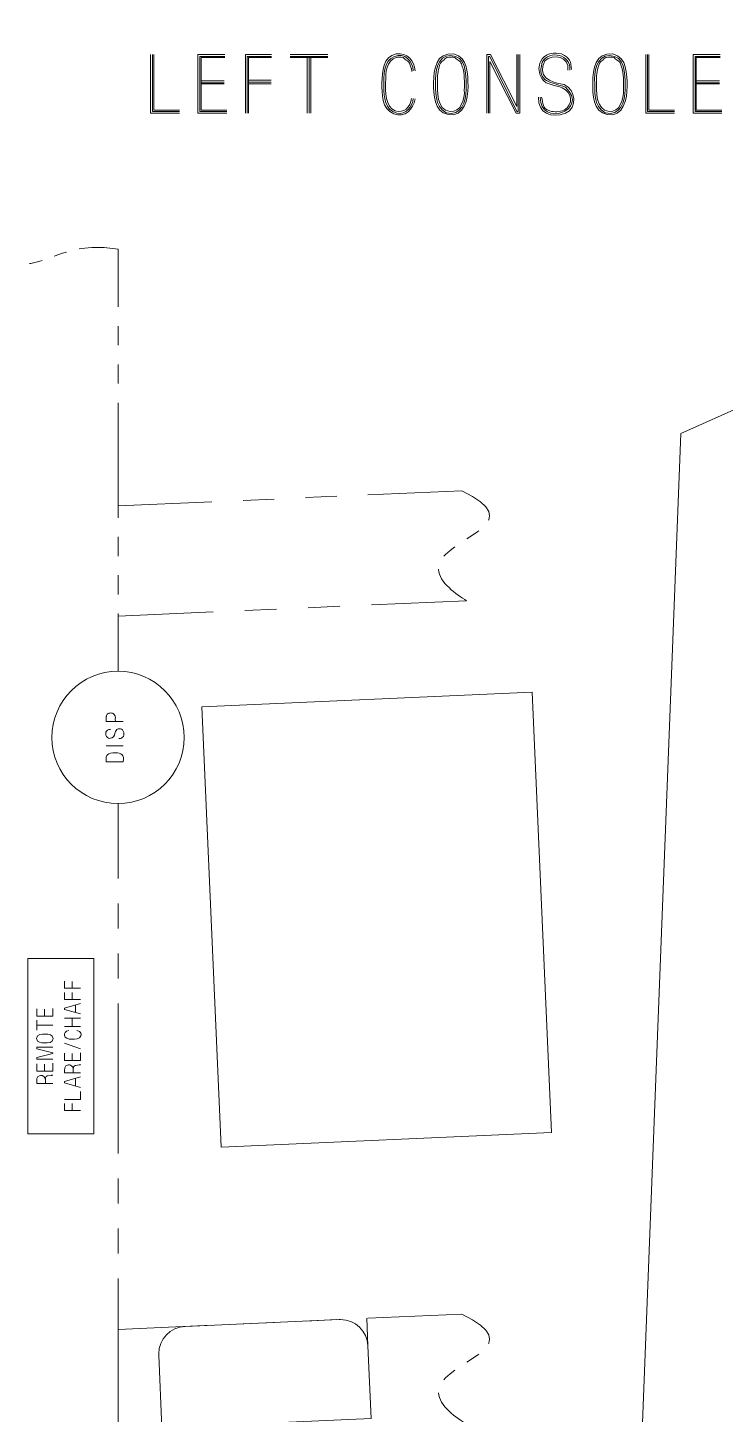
# Model space of a CAD drawing. Header units: millimetres. Extents: x 0.4 to 14.3, y 0.4 to 10.4.
# Drawn here: x 4.113 to 5.751, y 6.612 to 9.87 of the extents above; entities that cross this region are included whole.
import ezdxf

# ---------------------------------------------------------------- set-up
doc = ezdxf.new("R2010")
doc.units = ezdxf.units.MM
doc.layers.add('PDF_Geometry', color=7, linetype='Continuous')

msp = doc.modelspace()

# ---------------------------------------------------------------- linework, layer by layer
at = {"layer": 'PDF_Geometry', "lineweight": 15}
for points in [[(5.992, 1.6783), (5.3644, 1.6389), (5.6462, 8.9164), (7.7816, 9.8703), (7.7816, 1.7907), (7.3202, 1.7617)], [(4.469, 9.6691), (4.4014, 9.6691), (4.4014, 9.8072)], [(4.4058, 9.8072), (4.4058, 9.6735), (4.469, 9.6735)], [(4.469, 9.6764), (4.4088, 9.6764), (4.4088, 9.8072)], [(4.5759, 9.8072), (4.5127, 9.8072), (4.5127, 9.6691), (4.5803, 9.6691)], [(4.5803, 9.6735), (4.5171, 9.6735), (4.5171, 9.8028), (4.5759, 9.8028)], [(4.5759, 9.7999), (4.52, 9.7999), (4.52, 9.6764), (4.5803, 9.6764)], [(4.6857, 9.8072), (4.624, 9.8072), (4.624, 9.6691)], [(4.6857, 9.8028), (4.6284, 9.8028), (4.6284, 9.6691)], [(4.6857, 9.7999), (4.6313, 9.7999), (4.6313, 9.6691)], [(4.8176, 9.8072), (4.7294, 9.8072)], [(4.8176, 9.8028), (4.7294, 9.8028)], [(4.8176, 9.7999), (4.7294, 9.7999)], [(4.7691, 9.8028), (4.7691, 9.6691)], [(4.7735, 9.6691), (4.7735, 9.8028)], [(4.7779, 9.6691), (4.7779, 9.8028)], [(5.0151, 9.7676), (5.0137, 9.7734), (5.0122, 9.7778), (5.0107, 9.7822), (5.0092, 9.7867), (5.0078, 9.7896), (5.0048, 9.7925), (5.0019, 9.794), (4.9975, 9.797), (4.9946, 9.7999), (4.9902, 9.8014), (4.9799, 9.8014)], [(5.1191, 9.797), (5.1161, 9.7999), (5.1117, 9.8014), (5.1014, 9.8014), (5.097, 9.7999), (5.0926, 9.797), (5.0897, 9.794)], [(5.2612, 9.8072), (5.2612, 9.6852), (5.1995, 9.8072), (5.1907, 9.8072), (5.1907, 9.6691)], [(5.1951, 9.6691), (5.1951, 9.8028), (5.198, 9.8028), (5.2612, 9.6735), (5.2642, 9.6735), (5.2642, 9.8072)], [(5.2686, 9.8072), (5.2686, 9.6691), (5.2597, 9.6691), (5.198, 9.7911), (5.198, 9.6691)], [(5.4926, 9.797), (5.4897, 9.7999), (5.4852, 9.8014), (5.475, 9.8014), (5.4705, 9.7999), (5.4661, 9.797), (5.4632, 9.794)], [(5.6318, 9.6691), (5.5642, 9.6691), (5.5642, 9.8072)], [(5.5686, 9.8072), (5.5686, 9.6735), (5.6318, 9.6735)], [(5.6318, 9.6764), (5.5715, 9.6764), (5.5715, 9.8072)], [(5.7387, 9.8072), (5.6755, 9.8072), (5.6755, 9.6691), (5.7431, 9.6691)], [(5.7431, 9.6735), (5.6799, 9.6735), (5.6799, 9.8028), (5.7387, 9.8028)], [(5.7387, 9.7999), (5.6828, 9.7999), (5.6828, 9.6764), (5.7431, 9.6764)], [(4.52, 9.7455), (4.5744, 9.7455)], [(4.6313, 9.747), (4.6842, 9.747)], [(5.6828, 9.7455), (5.7372, 9.7455)], [(4.52, 9.7411), (4.5744, 9.7411)], [(4.5744, 9.7382), (4.52, 9.7382)], [(4.6313, 9.7426), (4.6842, 9.7426)], [(4.6842, 9.7382), (4.6313, 9.7382)], [(5.6828, 9.7411), (5.7372, 9.7411)], [(5.7372, 9.7382), (5.6828, 9.7382)], [(4.2339, 9.3505), (4.2382, 9.3514), (4.2637, 9.3541), (4.2925, 9.3537), (4.3252, 9.3495), (4.3252, 9.2143)], [(4.1167, 9.3163), (4.1202, 9.3165), (4.1387, 9.3207), (4.1464, 9.3232)], [(4.1753, 9.3334), (4.1945, 9.3403), (4.2042, 9.3432)], [(4.3252, 9.1692), (4.3252, 9.1242)], [(4.3252, 9.0791), (4.3252, 9.034)], [(4.3252, 8.989), (4.3252, 8.7186)], [(4.7652, 8.7659), (4.8385, 8.7692)], [(4.9119, 8.7724), (5.1319, 8.7822), (5.1573, 8.7686), (5.1759, 8.7561), (5.1884, 8.7444), (5.1954, 8.7335), (5.1975, 8.7233), (5.1954, 8.7136), (5.1951, 8.7132)], [(4.3252, 8.7464), (4.5452, 8.7562)], [(4.6185, 8.7594), (4.6919, 8.7627)], [(4.3252, 8.6735), (4.3252, 8.6285)], [(5.1443, 8.6692), (5.1443, 8.6693), (5.1577, 8.6779), (5.1702, 8.6866), (5.1724, 8.6883)], [(5.0904, 8.6281), (5.0938, 8.6323), (5.1046, 8.6421), (5.1158, 8.6505)], [(4.3252, 8.5834), (4.3252, 8.5383)], [(4.7715, 8.5073), (4.8458, 8.5106)], [(4.9202, 8.5139), (5.1433, 8.5238)], [(4.3252, 8.4875), (4.5483, 8.4974)], [(4.3252, 8.4933), (4.3252, 8.3581)], [(4.6227, 8.5007), (4.6971, 8.504)], [(4.2996, 8.2568), (4.2987, 8.2554), (4.2977, 8.254), (4.2977, 8.2526), (4.2973, 8.2517), (4.2973, 8.2396), (4.3373, 8.2396)], [(4.2973, 8.1828), (4.3373, 8.1828)], [(4.2972, 8.1448), (4.3373, 8.1448)], [(4.3252, 7.8712), (4.3252, 8.0474)], [(4.3252, 7.7537), (4.3252, 7.8124)], [(4.3252, 7.6362), (4.3252, 7.6949)], [(4.1995, 7.6294), (4.1995, 7.6128), (4.237, 7.6128)], [(4.217, 7.6128), (4.217, 7.6289)], [(4.1995, 7.6033), (4.1995, 7.5868), (4.237, 7.5868)], [(4.217, 7.5868), (4.217, 7.6029)], [(4.1342, 7.5643), (4.1342, 7.5473), (4.1716, 7.5473), (4.1716, 7.5656)], [(4.1521, 7.5473), (4.1521, 7.5639)], [(4.237, 7.5773), (4.1995, 7.5664), (4.1995, 7.5633), (4.237, 7.5525)], [(4.2248, 7.5559), (4.2248, 7.5738)], [(4.3252, 7.2249), (4.3252, 7.5774)], [(4.1342, 7.5378), (4.1342, 7.5148)], [(4.1995, 7.543), (4.237, 7.543)], [(4.2174, 7.5229), (4.2174, 7.543)], [(4.1716, 7.5265), (4.1342, 7.5265)], [(4.1995, 7.5229), (4.237, 7.5229)], [(4.1716, 7.4749), (4.1342, 7.4749), (4.1342, 7.471), (4.1716, 7.4614), (4.1716, 7.4597), (4.1342, 7.4501), (4.1342, 7.4462), (4.1716, 7.4462)], [(4.1995, 7.4839), (4.237, 7.4709)], [(4.1342, 7.4353), (4.1342, 7.4184), (4.1716, 7.4184), (4.1716, 7.4367)], [(4.1521, 7.4184), (4.1521, 7.4349)], [(4.1995, 7.4601), (4.1995, 7.4431), (4.237, 7.4431), (4.237, 7.4614)], [(4.2157, 7.431), (4.2143, 7.4318), (4.213, 7.4323), (4.2113, 7.4327), (4.21, 7.4327), (4.2091, 7.4332), (4.2078, 7.4327)], [(4.2174, 7.4431), (4.2174, 7.4596)], [(4.237, 7.4336), (4.2361, 7.4332), (4.2348, 7.4332), (4.2339, 7.4327), (4.2257, 7.4318), (4.2239, 7.4318), (4.2226, 7.431), (4.2217, 7.4301), (4.2209, 7.4288), (4.22, 7.4275), (4.22, 7.4262), (4.2196, 7.4249), (4.2196, 7.414)], [(4.1716, 7.4089), (4.1708, 7.4084), (4.1695, 7.4084), (4.1686, 7.408), (4.1603, 7.4071), (4.1586, 7.4071), (4.1573, 7.4063), (4.1564, 7.4054), (4.1555, 7.4041), (4.1547, 7.4028), (4.1547, 7.4015), (4.1542, 7.4002), (4.1542, 7.3893)], [(4.1995, 7.414), (4.237, 7.414)], [(4.237, 7.4045), (4.1995, 7.3936), (4.1995, 7.3906), (4.237, 7.3797)], [(4.2248, 7.3832), (4.2248, 7.401)], [(4.1342, 7.3893), (4.1716, 7.3893)], [(4.237, 7.3702), (4.237, 7.3519), (4.1995, 7.3519)], [(4.1995, 7.3424), (4.1995, 7.3259), (4.237, 7.3259)], [(4.217, 7.3259), (4.217, 7.342)], [(4.3252, 7.1074), (4.3252, 7.1662)], [(4.3252, 6.9899), (4.3252, 7.0487)], [(4.3252, 6.5787), (4.3252, 6.9312)], [(4.9119, 6.8374), (5.1319, 6.8472), (5.1573, 6.8336), (5.1759, 6.8211), (5.1884, 6.8094), (5.1954, 6.7985), (5.1975, 6.7883), (5.1954, 6.7786), (5.1951, 6.7782)], [(4.3252, 6.8114), (4.5452, 6.8212)], [(4.6185, 6.8244), (4.6919, 6.8277)], [(4.7652, 6.8309), (4.8385, 6.8342)], [(5.1443, 6.7342), (5.1443, 6.7343), (5.1577, 6.7429), (5.1702, 6.7516), (5.1724, 6.7533)], [(5.0904, 6.6931), (5.0938, 6.6973), (5.1046, 6.7071), (5.1158, 6.7155)]]:
    msp.add_lwpolyline(points, dxfattribs=at)
for points in [[(5.2974, 8.3088), (5.3432, 7.2742), (4.5673, 7.2398), (4.5214, 8.2744)], [(4.1129, 7.2707), (4.1129, 7.6827), (4.2682, 7.6827), (4.2682, 7.2707)]]:
    msp.add_lwpolyline(points, close=True, dxfattribs=at)
msp.add_lwpolyline([(4.9119, 6.7726, 0.401262), (4.8473, 6.8345, 0.010916), (4.8444, 6.8344), (4.4823, 6.8184, 0.401384), (4.4204, 6.7537, 0.010828), (4.4205, 6.7509), (4.4281, 6.5802), (4.9195, 6.6019), (4.9119, 6.7726), (4.9091, 6.8373)], format="xyb", dxfattribs=at)
msp.add_circle((4.3249, 8.2024), 0.1554, dxfattribs=at)
for points in [[(4.9784, 9.8087), (4.9474, 9.8029), (4.9449, 9.7664), (4.9446, 9.7411)], [(4.974, 9.8028), (4.9978, 9.8118), (5.0177, 9.7926), (5.0181, 9.769)], [(5.0225, 9.769), (5.0218, 9.7923), (5.004, 9.8126), (4.9784, 9.8087)], [(5.1132, 9.8087), (5.0717, 9.8133), (5.0662, 9.7725), (5.0661, 9.7411)], [(5.1176, 9.8028), (5.0826, 9.8145), (5.07, 9.7778), (5.0706, 9.7499)], [(5.147, 9.7323), (5.146, 9.7601), (5.1478, 9.8012), (5.1132, 9.8087)], [(5.321, 9.7896), (5.3379, 9.819), (5.3902, 9.8074), (5.3857, 9.7705)], [(5.3666, 9.8087), (5.3495, 9.8124), (5.3329, 9.8116), (5.321, 9.797)], [(5.3813, 9.7705), (5.3858, 9.8023), (5.3462, 9.8103), (5.3269, 9.7925)], [(5.3901, 9.772), (5.3884, 9.7912), (5.3863, 9.799), (5.3666, 9.8087)], [(5.4867, 9.8087), (5.4453, 9.8133), (5.4397, 9.7725), (5.4397, 9.7411)], [(5.4911, 9.8028), (5.4562, 9.8145), (5.4436, 9.7778), (5.4441, 9.7499)], [(5.5205, 9.7323), (5.5195, 9.7601), (5.5214, 9.8012), (5.4867, 9.8087)], [(4.949, 9.7323), (4.9492, 9.756), (4.947, 9.7927), (4.974, 9.8028)], [(4.9799, 9.8014), (4.9531, 9.792), (4.9539, 9.766), (4.9534, 9.7411)], [(5.0897, 9.794), (5.0769, 9.7873), (5.078, 9.7694), (5.075, 9.7573)], [(5.1426, 9.7249), (5.1423, 9.7465), (5.1452, 9.7955), (5.1176, 9.8028)], [(5.1352, 9.7734), (5.1291, 9.7895), (5.1336, 9.7884), (5.1191, 9.797)], [(5.3754, 9.7308), (5.3438, 9.7429), (5.3072, 9.7397), (5.321, 9.7896)], [(5.3269, 9.7925), (5.3098, 9.7555), (5.3369, 9.742), (5.3725, 9.7367)], [(5.321, 9.797), (5.312, 9.7812), (5.3117, 9.7761), (5.3166, 9.7587)], [(5.4632, 9.794), (5.4504, 9.7873), (5.4515, 9.7694), (5.4485, 9.7573)], [(5.5161, 9.7249), (5.5158, 9.7465), (5.5188, 9.7955), (5.4911, 9.8028)], [(5.5088, 9.7734), (5.5026, 9.7895), (5.5072, 9.7884), (5.4926, 9.797)], [(5.0706, 9.7499), (5.0716, 9.722), (5.0665, 9.685), (5.0955, 9.6705)], [(5.075, 9.7573), (5.0757, 9.735), (5.07, 9.6893), (5.0941, 9.6764)], [(5.1382, 9.7161), (5.1376, 9.7364), (5.1401, 9.7536), (5.1352, 9.7734)], [(5.3166, 9.7587), (5.3239, 9.7352), (5.3477, 9.737), (5.3681, 9.7293)], [(5.4441, 9.7499), (5.4451, 9.722), (5.44, 9.685), (5.4691, 9.6705)], [(5.4485, 9.7573), (5.4492, 9.7351), (5.4436, 9.6892), (5.4676, 9.6764)], [(5.5117, 9.7161), (5.5111, 9.7364), (5.5137, 9.7536), (5.5088, 9.7734)], [(4.9446, 9.7411), (4.9449, 9.715), (4.9434, 9.6795), (4.9725, 9.6676)], [(4.9799, 9.6691), (4.9501, 9.677), (4.9502, 9.707), (4.949, 9.7323)], [(4.9534, 9.7411), (4.9527, 9.7223), (4.9527, 9.6829), (4.9754, 9.6749)], [(5.0661, 9.7411), (5.066, 9.7144), (5.0659, 9.6727), (5.1, 9.6661)], [(5.0941, 9.6764), (5.1245, 9.6644), (5.1352, 9.6909), (5.1382, 9.7161)], [(5.0955, 9.6705), (5.1316, 9.6612), (5.142, 9.6965), (5.1426, 9.7249)], [(5.1, 9.6661), (5.1384, 9.6592), (5.1471, 9.7035), (5.147, 9.7323)], [(5.3166, 9.7073), (5.3143, 9.6342), (5.4347, 9.6757), (5.3754, 9.7308)], [(5.3681, 9.7293), (5.3912, 9.7174), (5.3953, 9.6909), (5.3725, 9.6764)], [(5.3725, 9.7367), (5.4, 9.7239), (5.4049, 9.6825), (5.3754, 9.6691)], [(5.4397, 9.7411), (5.4396, 9.7144), (5.4394, 9.6727), (5.4735, 9.6661)], [(5.4676, 9.6764), (5.498, 9.6644), (5.5087, 9.6909), (5.5117, 9.7161)], [(5.4691, 9.6705), (5.5051, 9.6612), (5.5155, 9.6965), (5.5161, 9.7249)], [(5.4735, 9.6661), (5.5119, 9.6592), (5.5207, 9.7035), (5.5205, 9.7323)], [(4.9725, 9.6676), (4.9988, 9.6584), (5.0187, 9.6783), (5.0225, 9.7029)], [(4.9754, 9.6749), (4.9963, 9.6684), (5.0121, 9.6832), (5.0137, 9.7043)], [(5.0181, 9.7043), (5.0172, 9.6854), (5.0005, 9.6655), (4.9799, 9.6691)], [(5.3754, 9.6691), (5.3434, 9.6573), (5.3101, 9.6686), (5.3122, 9.7073)], [(5.3387, 9.6749), (5.3212, 9.6796), (5.323, 9.6936), (5.3196, 9.7073)], [(5.3725, 9.6764), (5.3614, 9.6724), (5.3498, 9.6712), (5.3387, 9.6749)], [(5.1433, 8.5238), (5.1214, 8.5376), (5.0777, 8.567), (5.0777, 8.5975)], [(4.3075, 8.26), (4.3046, 8.2592), (4.3018, 8.2595), (4.2996, 8.2568)], [(4.3159, 8.2563), (4.3127, 8.2601), (4.3105, 8.2589), (4.3075, 8.26)], [(4.3187, 8.2396), (4.3175, 8.2487), (4.3209, 8.2497), (4.3159, 8.2563)], [(4.307, 8.2212), (4.296, 8.2225), (4.2927, 8.2085), (4.3, 8.2021)], [(4.3103, 8.2012), (4.3172, 8.2027), (4.3167, 8.2111), (4.3187, 8.2165)], [(4.3187, 8.2165), (4.322, 8.2241), (4.3336, 8.2255), (4.3373, 8.2174)], [(4.3373, 8.2174), (4.3408, 8.2084), (4.3376, 8.1991), (4.3266, 8.1997)], [(4.3, 8.2021), (4.3035, 8.1996), (4.3064, 8.1999), (4.3103, 8.2012)], [(4.3182, 8.1662), (4.3013, 8.1657), (4.2952, 8.1637), (4.2972, 8.1448)], [(4.3373, 8.1448), (4.3395, 8.1614), (4.3335, 8.1661), (4.3182, 8.1662)], [(4.1542, 7.5053), (4.1453, 7.5049), (4.135, 7.5058), (4.1333, 7.4948)], [(4.1333, 7.4948), (4.135, 7.4845), (4.1435, 7.4849), (4.1521, 7.4844)], [(4.1521, 7.4844), (4.1608, 7.4847), (4.1713, 7.484), (4.1729, 7.4948)], [(4.1729, 7.4948), (4.1714, 7.5049), (4.1625, 7.5048), (4.1542, 7.5053)], [(4.2096, 7.5139), (4.193, 7.511), (4.1954, 7.4916), (4.2174, 7.4934)], [(4.2174, 7.4934), (4.2242, 7.4937), (4.2346, 7.4929), (4.2374, 7.5008)], [(4.2361, 7.5095), (4.234, 7.5117), (4.2313, 7.5133), (4.2283, 7.5134)], [(4.2374, 7.5008), (4.2388, 7.5042), (4.238, 7.5064), (4.2361, 7.5095)], [(4.2078, 7.4327), (4.1971, 7.4321), (4.1998, 7.4213), (4.1995, 7.414)], [(4.2196, 7.4227), (4.2199, 7.4259), (4.2179, 7.4289), (4.2157, 7.431)], [(4.1425, 7.408), (4.1318, 7.4074), (4.1345, 7.3966), (4.1342, 7.3893)], [(4.1542, 7.398), (4.1545, 7.4042), (4.1483, 7.4094), (4.1425, 7.408)], [(5.1433, 6.5888), (5.1214, 6.6025), (5.0777, 6.632), (5.0777, 6.6625)]]:
    msp.add_open_spline(points, degree=3, dxfattribs=at)

doc.saveas('drawing.dxf')
